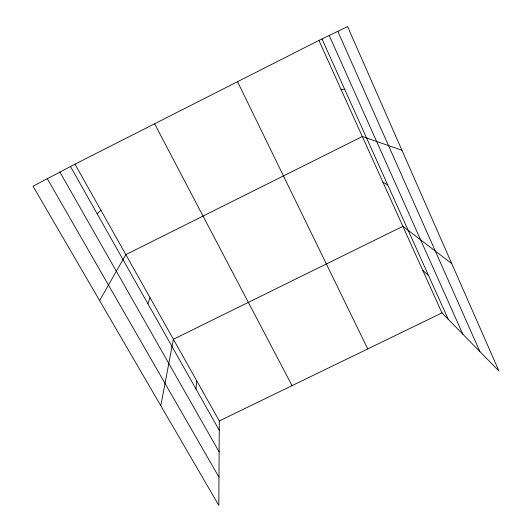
<?xml version="1.0" encoding="UTF-8"?>
<svg xmlns="http://www.w3.org/2000/svg" width="532" height="532" viewBox="0 0 532 532"><rect width="100%" height="100%" fill="white"/><g stroke="black" fill="none" stroke-linecap="round" stroke-linejoin="round"><path stroke-width="0.8" d="M75.005 164.169L219.29 420.945L218.818 505.4L33.024 186.187L75.005 164.169L318.914 40.425L347.602 26.6L498.976 371.063L441.986 312.902L318.914 40.425M196.022 389.078L196.714 380.772M160.784 405.697L173.392 339.263L402.877 226.313L451.781 263.659M147.916 303.792L150.004 297.634M99.61 300.593L125.838 254.629L362.319 136.511L401.946 150.257M97.203 213.877L100.854 210.16M219.29 420.945L441.986 312.902M340.992 89.29L344.683 89.343M382.934 182.157L387.748 184.976M422.76 270.322L428.559 275.583M47.295 178.699L218.978 477.197M59.897 172.089L219.118 451.861M70.503 166.529L219.237 430.235M154.613 123.783L292.048 385.647M237.538 81.709L367.765 348.912M321.986 38.942L448.237 319.273M329.208 35.464L462.8 334.136M337.82 31.315L479.897 351.586"/></g></svg>
